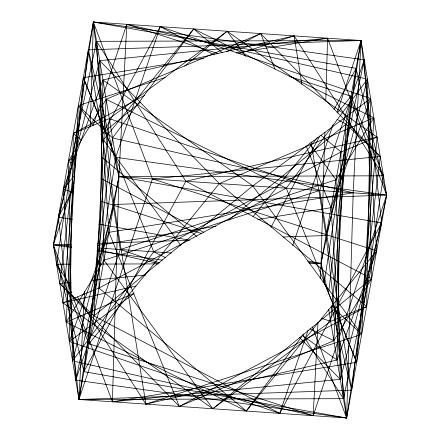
<?xml version="1.0" encoding="UTF-8"?>
<svg xmlns="http://www.w3.org/2000/svg" width="440" height="440" viewBox="0 0 440 440"><rect width="100%" height="100%" fill="white"/><g stroke="black" fill="none" stroke-linecap="round" stroke-linejoin="round"><path stroke-width="0.66" d="M90.299 127.089L93.341 22L361.048 40.508L386.645 195.129L346.659 418L78.953 399.493L53.356 244.871L93.341 22L364.249 59.835L376.651 250.844L337.057 360.019L145.877 404.118L77.429 296.901M100.743 127.364L88.347 49.858L118.938 176.622L383.449 175.802L294.124 35.882L102.944 79.981L63.349 189.156L75.752 380.166L346.659 418L353.183 192.814L361.048 40.508L88.347 49.858L59.752 283.525L179.339 406.434L333.861 340.692L371.652 278.707L367.45 79.162L126.808 24.316L118.938 176.622L112.415 401.803L340.257 379.346L381.651 222.987L361.048 40.508L96.542 41.327L53.356 244.871L83.947 371.635L346.659 418L383.449 175.802L351.054 96.228L289.718 76.56M320.265 278.779L321.062 263.379L324.858 132.275M325.765 101.085L327.586 38.198L99.743 60.654L58.35 217.014L78.953 399.493L343.459 398.673L386.645 195.129L356.054 68.365L93.341 22L56.551 264.198L88.946 343.772L313.192 415.685L386.645 195.129L327.586 38.198L236.28 52.971M318.01 322.443L313.192 415.685L72.55 360.839L68.349 161.293L106.139 99.308L260.662 33.567L380.248 156.475L351.654 390.143L78.953 399.493L84.546 291.187M332.134 305.102L330.66 321.365L212.806 408.743L62.953 302.852L83.347 77.721L203.902 58.212M332.36 302.599L351.054 96.228L337.42 112.981M101.591 142.164L193.732 28.941L373.846 117.816L361.653 334.422L145.877 404.118L113.944 204.479L93.341 22L152.405 178.931L78.953 399.493L115.742 157.295L160.27 26.625L370.651 98.489L366.652 306.565L179.339 406.434L108.944 232.337L96.542 41.327L185.867 181.247L371.652 278.707L212.806 408.743L103.945 260.194L99.743 60.654L219.329 183.563L366.652 306.565L330.66 321.365L321.376 318.192M361.048 40.508L321.062 263.379L327.861 291.55L324.258 282.706L361.048 40.508L337.2 112.129M78.953 399.493L118.938 176.622L93.341 22M72.331 295.3L112.415 401.803L356.653 362.28L377.047 137.148L341.055 151.943L153.742 251.812L72.55 360.839L113.944 204.479L386.645 195.129L118.938 176.622L75.752 380.166L120.28 249.502L100.953 128.678M324.594 284.708L321.062 263.379L364.249 59.835L319.721 190.498L351.654 390.143L331.408 306.257M71.385 292.793L53.356 244.871L74.036 182.76M292.776 245.52L332.959 124.861M308.083 330.176L279.73 413.375L69.35 341.512L73.348 133.436L144.705 95.392M74.025 187.732L58.35 217.014L72.32 219.478M270.957 227.326L319.858 135.977M334.054 109.467L356.054 68.365L328.537 293.216L356.653 362.28L286.259 188.188L106.139 99.308L93.946 315.915L279.73 413.375L381.651 222.987L118.938 176.622M303.666 333.982L246.268 411.059L66.154 322.185L78.347 105.578L165.176 77.534M74.426 175.544L63.349 189.156L73.711 192.478M253.055 216.651L317.471 137.495M76.654 154.495L68.349 161.293L75.636 165.115M100.953 134.602L140.795 101.992M184.63 66.105L227.194 31.257L377.047 137.148L185.867 181.247L83.947 371.635L112.541 137.962L193.732 28.941L222.189 52.701M228.734 220.127L346.055 124.086L380.248 156.475L152.405 178.931L376.651 250.844L246.268 411.059L98.945 288.057L102.944 79.981L252.791 185.873L361.653 334.422L332.019 306.356M133.733 293.772L69.35 341.512L108.944 232.337L353.183 192.814L112.541 137.962L78.347 105.578L93.055 125.653L126.808 24.316L217.987 53.554M226.672 51.689L260.662 33.567L275.044 69.135M134.211 293.227L66.154 322.185L103.945 260.194L319.721 190.498L109.34 118.635L73.348 133.436L81.587 140.316M238.926 53.708L294.124 35.882L301.868 84.276M135.971 286.011L62.953 302.852L98.945 288.057L286.259 188.188L367.45 79.162L326.057 235.521L346.659 418L312.416 327.008M97.669 245.432L215.837 226.309M257.785 219.522L331.056 207.663L370.651 98.489L252.791 185.873L93.946 315.915L59.752 283.525L71.027 282.414M91.064 280.44L145.695 275.055M71.726 247.44L53.356 244.871L71.165 244.261M97.73 243.353L189.706 240.196L98.819 224.158M282.964 237.001L326.057 235.521L311.113 142.087M70.889 264.154L56.551 264.198L70.895 286.66M96.195 264.077L158.054 263.885M309.529 263.417L321.062 263.379L307.588 261.003M53.356 244.871L71.792 246.147M97.741 247.94L171.501 253.039M308.77 262.531L321.062 263.379M386.645 195.129L115.742 157.295L83.347 77.721L153.742 251.812L165.264 257.499M96.767 250.938L162.365 260.095M323.07 282.541L324.258 282.706M97.51 249.623L158.092 263.434M100.403 201.036L201.597 233.486M159.808 262.999L120.28 249.502L336.055 179.806L373.846 117.816L219.329 183.563L88.946 343.772L109.34 118.635L227.194 31.257L245.498 56.227M309.865 328.851L333.861 340.692L346.055 124.086L336.947 119.306M214.154 54.896L160.27 26.625L101.266 136.851L180.873 245.482M101.134 178.492L203.869 232.386M302.478 335.583L337.057 360.019L341.055 151.943L321.024 135.218M101.508 156.948L196.74 236.456M299.448 337.403L340.257 379.346L336.055 179.806L309.738 143.891M302.858 335.071L343.459 398.673L331.056 207.663L306.081 145.888M328.675 309.364L346.659 418"/></g></svg>
